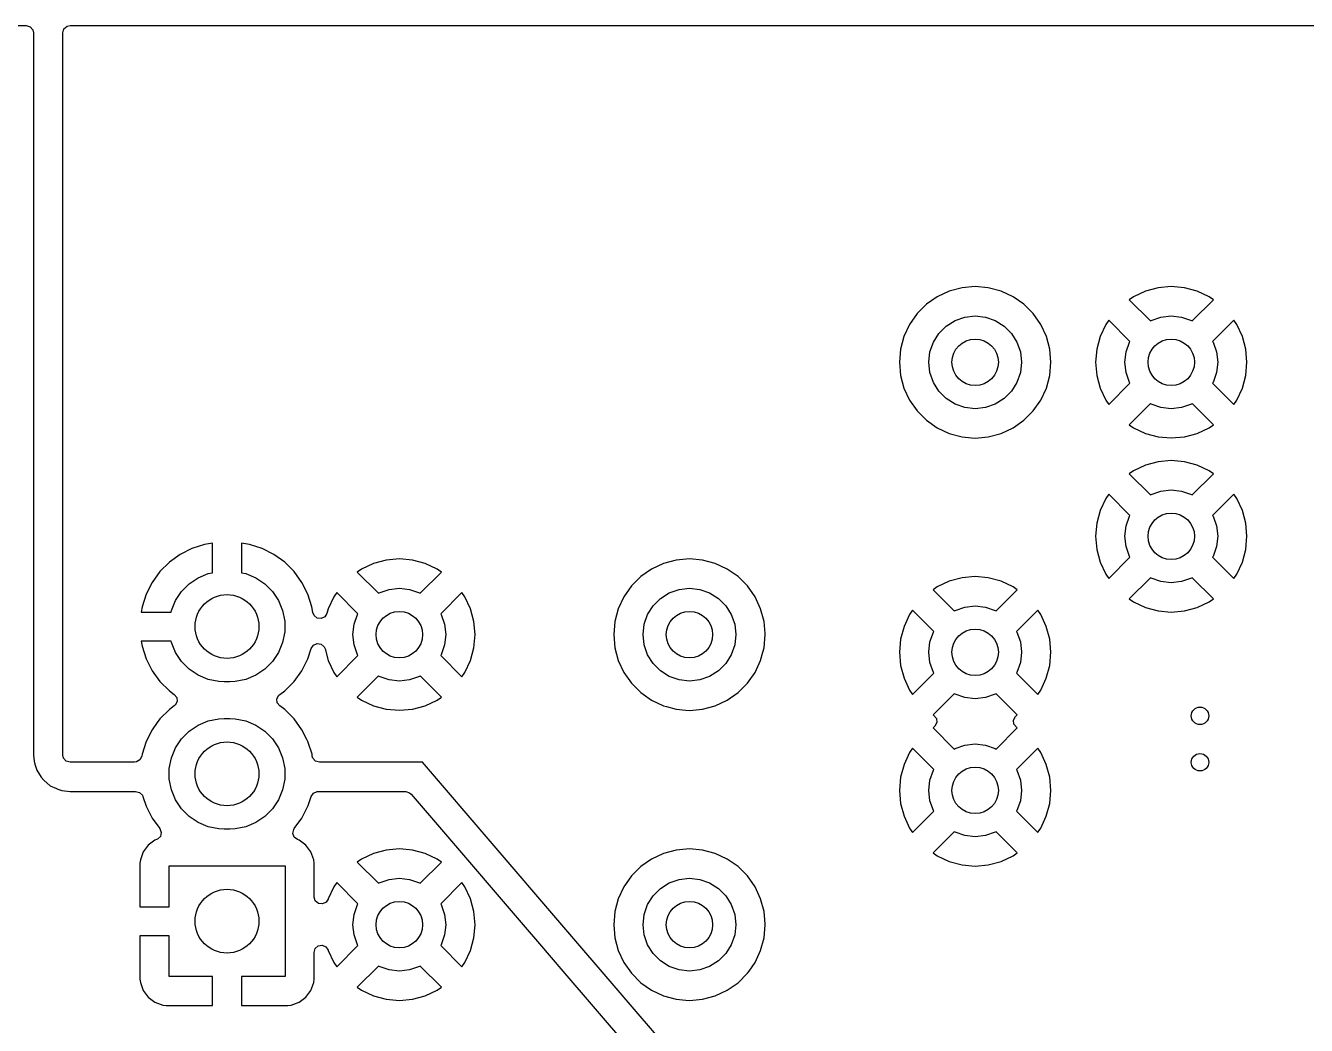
# Model space of a CAD drawing. Extents: x 2.85 to 10.26, y -4.55 to -2.42.
# Drawn here: x 5.321 to 6.19, y -3.1 to -2.421 of the extents above; entities that cross this region are included whole.
import ezdxf

# ---------------------------------------------------------------- set-up
doc = ezdxf.new("R2010")
doc.units = 0
doc.header["$MEASUREMENT"] = 0
doc.layers.add('BLACK', color=7, linetype='CONTINUOUS')

msp = doc.modelspace()

# ---------------------------------------------------------------- linework, layer by layer
at = {"layer": 'BLACK', "linetype": 'CONTINUOUS'}
for p, q in [((3.84346, -2.42128), (5.32167, -2.42128)), ((5.32167, -2.42128), (5.32431, -2.42205)), ((5.32431, -2.42205), (5.32611, -2.42413)), ((5.32611, -2.42413), (5.32656, -2.42616)), ((5.34646, -2.42616), (5.34723, -2.42352)), ((5.34723, -2.42352), (5.34931, -2.42172)), ((5.34931, -2.42172), (5.35134, -2.42128)), ((5.35134, -2.42128), (10.04727, -2.42128)), ((5.32656, -2.42616), (5.32656, -2.6498)), ((5.34646, -2.6498), (5.34646, -2.42616)), ((5.96555, -2.59841), (5.95663, -2.59919)), ((5.97448, -2.59919), (5.96555, -2.59841)), ((5.96555, -2.59841), (5.96555, -2.59841)), ((6.09862, -2.59843), (6.0897, -2.59921)), ((6.10754, -2.59921), (6.09862, -2.59843)), ((6.09862, -2.59843), (6.09862, -2.59843)), ((5.93985, -2.60529), (5.93251, -2.61043)), ((5.94797, -2.60151), (5.93985, -2.60529)), ((5.93985, -2.60529), (5.93985, -2.60529)), ((5.95663, -2.59919), (5.94797, -2.60151)), ((5.94797, -2.60151), (5.94797, -2.60151)), ((5.95663, -2.59919), (5.95663, -2.59919)), ((5.98313, -2.60151), (5.97448, -2.59919)), ((5.97448, -2.59919), (5.97448, -2.59919)), ((5.97448, -2.59919), (5.97448, -2.59919)), ((5.97448, -2.59919), (5.97448, -2.59919)), ((5.97448, -2.59919), (5.97448, -2.59919)), ((5.99125, -2.60529), (5.98313, -2.60151)), ((5.98313, -2.60151), (5.98313, -2.60151)), ((5.99859, -2.61043), (5.99125, -2.60529)), ((5.99125, -2.60529), (5.99125, -2.60529)), ((6.07293, -2.60531), (6.07006, -2.60732)), ((6.08105, -2.60153), (6.07293, -2.60531)), ((6.07293, -2.60531), (6.07293, -2.60531)), ((6.0897, -2.59921), (6.08105, -2.60152)), ((6.08105, -2.60152), (6.08105, -2.60153)), ((6.0897, -2.59921), (6.0897, -2.59921)), ((6.11619, -2.60152), (6.10754, -2.59921)), ((6.10754, -2.59921), (6.10754, -2.59921)), ((6.11619, -2.60153), (6.11619, -2.60152)), ((6.12431, -2.60531), (6.11619, -2.60153)), ((6.12718, -2.60732), (6.12431, -2.60531)), ((5.93251, -2.61043), (5.92618, -2.61677)), ((6.00492, -2.61677), (5.99859, -2.61043)), ((6.07006, -2.60732), (6.07006, -2.60732)), ((6.07006, -2.60732), (6.08447, -2.62173)), ((6.11277, -2.62173), (6.12718, -2.60732)), ((5.92104, -2.62411), (5.91725, -2.63222)), ((5.92618, -2.61677), (5.92104, -2.62411)), ((5.92104, -2.62411), (5.92104, -2.62411)), ((5.94591, -2.62518), (5.95189, -2.62143)), ((5.95189, -2.62143), (5.95854, -2.6191)), ((5.95854, -2.6191), (5.96555, -2.61831)), ((5.96555, -2.61831), (5.97256, -2.6191)), ((5.97256, -2.6191), (5.97922, -2.62143)), ((5.97922, -2.62143), (5.98519, -2.62518)), ((6.01006, -2.62411), (6.00492, -2.61677)), ((6.00492, -2.61677), (6.00492, -2.61677)), ((6.01385, -2.63222), (6.01006, -2.62411)), ((6.05413, -2.62411), (6.05034, -2.63223)), ((6.05614, -2.62124), (6.05413, -2.62411)), ((6.05413, -2.62411), (6.05413, -2.62411)), ((6.07055, -2.63565), (6.05614, -2.62124)), ((6.05614, -2.62124), (6.05614, -2.62124)), ((6.08447, -2.62173), (6.08496, -2.62143)), ((6.08496, -2.62143), (6.09161, -2.6191)), ((6.09161, -2.6191), (6.09862, -2.61831)), ((6.09862, -2.61831), (6.10563, -2.6191)), ((6.10563, -2.6191), (6.11229, -2.62143)), ((6.11229, -2.62143), (6.11277, -2.62173)), ((6.1411, -2.62124), (6.12669, -2.63565)), ((6.14312, -2.62411), (6.1411, -2.62124)), ((6.1469, -2.63223), (6.14312, -2.62411)), ((6.14312, -2.62411), (6.14312, -2.62411)), ((5.91725, -2.63222), (5.91494, -2.64088)), ((5.91725, -2.63222), (5.91725, -2.63222)), ((5.93717, -2.63614), (5.94093, -2.63017)), ((5.94093, -2.63017), (5.94591, -2.62518)), ((5.98519, -2.62518), (5.99018, -2.63017)), ((5.99018, -2.63017), (5.99393, -2.63614)), ((6.01617, -2.64088), (6.01385, -2.63222)), ((6.05034, -2.63223), (6.04803, -2.64088)), ((6.05034, -2.63223), (6.05034, -2.63223)), ((6.14922, -2.64088), (6.1469, -2.63223)), ((6.1469, -2.63223), (6.1469, -2.63223)), ((5.91494, -2.64088), (5.91415, -2.6498)), ((5.91494, -2.64088), (5.91494, -2.64088)), ((5.93484, -2.64279), (5.93717, -2.63614)), ((5.99393, -2.63614), (5.99626, -2.64279)), ((6.01695, -2.6498), (6.01617, -2.64088)), ((6.04803, -2.64088), (6.04725, -2.6498)), ((6.04803, -2.64088), (6.04803, -2.64088)), ((6.06792, -2.64279), (6.07025, -2.63614)), ((6.07025, -2.63614), (6.07055, -2.63565)), ((6.12669, -2.63565), (6.127, -2.63614)), ((6.127, -2.63614), (6.12933, -2.64279)), ((6.15, -2.6498), (6.14922, -2.64088)), ((6.14922, -2.64088), (6.14922, -2.64088)), ((5.32656, -2.6498), (5.32656, -2.76791)), ((5.34646, -2.76791), (5.34646, -2.6498)), ((5.91415, -2.6498), (5.91494, -2.65873)), ((5.91415, -2.6498), (5.91415, -2.6498)), ((5.93406, -2.6498), (5.93484, -2.64279)), ((5.93484, -2.65681), (5.93406, -2.6498)), ((5.99626, -2.64279), (5.99705, -2.6498)), ((5.99705, -2.6498), (5.99626, -2.65681)), ((6.01617, -2.65873), (6.01695, -2.6498)), ((6.01695, -2.6498), (6.01695, -2.6498)), ((6.04725, -2.6498), (6.04803, -2.65872)), ((6.04725, -2.6498), (6.04725, -2.6498)), ((6.06713, -2.6498), (6.06792, -2.64279)), ((6.06792, -2.65681), (6.06713, -2.6498)), ((6.12933, -2.64279), (6.13012, -2.6498)), ((6.13012, -2.6498), (6.12933, -2.65681)), ((6.14922, -2.65872), (6.15, -2.6498)), ((6.15, -2.6498), (6.15, -2.6498)), ((6.15, -2.6498), (6.15, -2.6498)), ((5.91494, -2.65873), (5.91494, -2.65873)), ((5.91494, -2.65873), (5.91725, -2.66738)), ((5.93717, -2.66347), (5.93484, -2.65681)), ((5.99626, -2.65681), (5.99393, -2.66347)), ((6.01385, -2.66738), (6.01617, -2.65873)), ((6.04803, -2.65872), (6.04803, -2.65872)), ((6.04803, -2.65872), (6.05034, -2.66737)), ((6.07025, -2.66347), (6.06792, -2.65681)), ((6.12933, -2.65681), (6.127, -2.66347)), ((6.1469, -2.66737), (6.14922, -2.65872)), ((6.14922, -2.65872), (6.14922, -2.65872)), ((5.91725, -2.66738), (5.91725, -2.66738)), ((5.91725, -2.66738), (5.92104, -2.6755)), ((5.94093, -2.66944), (5.93717, -2.66347)), ((5.99393, -2.66347), (5.99018, -2.66944)), ((6.01006, -2.6755), (6.01385, -2.66738)), ((6.05034, -2.66737), (6.05034, -2.66738)), ((6.05034, -2.66738), (6.05413, -2.67549)), ((6.05614, -2.67837), (6.07055, -2.66396)), ((6.07055, -2.66396), (6.07025, -2.66347)), ((6.127, -2.66347), (6.12669, -2.66396)), ((6.12669, -2.66396), (6.1411, -2.67837)), ((6.14312, -2.67549), (6.1469, -2.66738)), ((6.1469, -2.66738), (6.1469, -2.66737)), ((5.92104, -2.6755), (5.92104, -2.6755)), ((5.92104, -2.6755), (5.92618, -2.68284)), ((5.94591, -2.67443), (5.94093, -2.66944)), ((5.95189, -2.67818), (5.94591, -2.67443)), ((5.98519, -2.67443), (5.97922, -2.67818)), ((5.99018, -2.66944), (5.98519, -2.67443)), ((6.00492, -2.68284), (6.01006, -2.6755)), ((6.05413, -2.67549), (6.05614, -2.67837)), ((6.1411, -2.67837), (6.14312, -2.67549)), ((5.92618, -2.68284), (5.93251, -2.68918)), ((5.95854, -2.68051), (5.95189, -2.67818)), ((5.96555, -2.6813), (5.95854, -2.68051)), ((5.97256, -2.68051), (5.96555, -2.6813)), ((5.97922, -2.67818), (5.97256, -2.68051)), ((5.99859, -2.68918), (6.00492, -2.68284)), ((6.08447, -2.67787), (6.07006, -2.69228)), ((6.08496, -2.67818), (6.08447, -2.67787)), ((6.09161, -2.68051), (6.08496, -2.67818)), ((6.09862, -2.6813), (6.09161, -2.68051)), ((6.10563, -2.68051), (6.09862, -2.6813)), ((6.11229, -2.67818), (6.10563, -2.68051)), ((6.11277, -2.67787), (6.11229, -2.67818)), ((6.12718, -2.69228), (6.11277, -2.67787)), ((5.93251, -2.68918), (5.93251, -2.68918)), ((5.93251, -2.68918), (5.93985, -2.69431)), ((5.99125, -2.69431), (5.99859, -2.68918)), ((6.07006, -2.69228), (6.07293, -2.6943)), ((6.12431, -2.6943), (6.12718, -2.69228)), ((5.93985, -2.69431), (5.94797, -2.6981)), ((5.94797, -2.6981), (5.95663, -2.70042)), ((5.95663, -2.70042), (5.963, -2.70098)), ((5.963, -2.70098), (5.96555, -2.7012)), ((5.96555, -2.7012), (5.96778, -2.701)), ((5.96555, -2.7012), (5.96555, -2.7012)), ((5.96555, -2.7012), (5.96555, -2.7012)), ((5.96778, -2.701), (5.97448, -2.70042)), ((5.97448, -2.70042), (5.98313, -2.6981)), ((5.98313, -2.6981), (5.99125, -2.69431)), ((6.07293, -2.6943), (6.07293, -2.6943)), ((6.07293, -2.6943), (6.08105, -2.69808)), ((6.08105, -2.69808), (6.08105, -2.69808)), ((6.08105, -2.69808), (6.0897, -2.7004)), ((6.0897, -2.7004), (6.0897, -2.7004)), ((6.0897, -2.7004), (6.09862, -2.70118)), ((6.09862, -2.70118), (6.10754, -2.7004)), ((6.09862, -2.70118), (6.09862, -2.70118)), ((6.10754, -2.7004), (6.11619, -2.69808)), ((6.10754, -2.7004), (6.10754, -2.7004)), ((6.11619, -2.69808), (6.12431, -2.6943)), ((6.11619, -2.69808), (6.11619, -2.69808)), ((6.08105, -2.71964), (6.07293, -2.72342)), ((6.0897, -2.71732), (6.08105, -2.71964)), ((6.08105, -2.71964), (6.08105, -2.71964)), ((6.09862, -2.71654), (6.0897, -2.71732)), ((6.0897, -2.71732), (6.0897, -2.71732)), ((6.10754, -2.71732), (6.09862, -2.71654)), ((6.09862, -2.71654), (6.09862, -2.71654)), ((6.11619, -2.71964), (6.10754, -2.71732)), ((6.10754, -2.71732), (6.10754, -2.71732)), ((6.12431, -2.72342), (6.11619, -2.71964)), ((6.11619, -2.71964), (6.11619, -2.71964)), ((6.07293, -2.72342), (6.07006, -2.72543)), ((6.07006, -2.72543), (6.07006, -2.72543)), ((6.07006, -2.72543), (6.08447, -2.73984)), ((6.07293, -2.72342), (6.07293, -2.72342)), ((6.11277, -2.73984), (6.12718, -2.72543)), ((6.12718, -2.72543), (6.12431, -2.72342)), ((6.08496, -2.73954), (6.09161, -2.73721)), ((6.09161, -2.73721), (6.09862, -2.73642)), ((6.09862, -2.73642), (6.10563, -2.73721)), ((6.10563, -2.73721), (6.11229, -2.73954)), ((6.05413, -2.74223), (6.05034, -2.75034)), ((6.05614, -2.73935), (6.05413, -2.74222)), ((6.05413, -2.74222), (6.05413, -2.74223)), ((6.07055, -2.75376), (6.05614, -2.73935)), ((6.05614, -2.73935), (6.05614, -2.73935)), ((6.08447, -2.73984), (6.08496, -2.73954)), ((6.11229, -2.73954), (6.11277, -2.73984)), ((6.1411, -2.73935), (6.12669, -2.75376)), ((6.14312, -2.74222), (6.1411, -2.73935)), ((6.14312, -2.74223), (6.14312, -2.74222)), ((6.1469, -2.75034), (6.14312, -2.74223)), ((6.05034, -2.75034), (6.04803, -2.75899)), ((6.05034, -2.75034), (6.05034, -2.75034)), ((6.06792, -2.7609), (6.07025, -2.75425)), ((6.07025, -2.75425), (6.07055, -2.75376)), ((6.12669, -2.75376), (6.127, -2.75425)), ((6.127, -2.75425), (6.12933, -2.7609)), ((6.14922, -2.75899), (6.1469, -2.75034)), ((6.1469, -2.75034), (6.1469, -2.75034)), ((6.04803, -2.75899), (6.04725, -2.76791)), ((6.04803, -2.75899), (6.04803, -2.75899)), ((6.06713, -2.76791), (6.06792, -2.7609)), ((6.12933, -2.7609), (6.13012, -2.76791)), ((6.15, -2.76791), (6.14922, -2.75899)), ((6.14922, -2.75899), (6.14922, -2.75899)), ((5.32656, -2.76791), (5.32656, -2.91638)), ((5.34646, -2.91638), (5.34646, -2.76791)), ((6.04725, -2.76791), (6.04803, -2.77683)), ((6.04725, -2.76791), (6.04725, -2.76791)), ((6.06792, -2.77492), (6.06713, -2.76791)), ((6.13012, -2.76791), (6.12933, -2.77492)), ((6.14922, -2.77683), (6.15, -2.76791)), ((6.15, -2.76791), (6.15, -2.76791)), ((6.15, -2.76791), (6.15, -2.76791)), ((5.42603, -2.78022), (5.41875, -2.78552)), ((5.43405, -2.77614), (5.42603, -2.78022)), ((5.44261, -2.77336), (5.43405, -2.77614)), ((5.44803, -2.7725), (5.44261, -2.77336)), ((5.44803, -2.79267), (5.44803, -2.7725)), ((5.47313, -2.77336), (5.46772, -2.7725)), ((5.46772, -2.7725), (5.46772, -2.79267)), ((5.4817, -2.77614), (5.47313, -2.77336)), ((5.47313, -2.77336), (5.47313, -2.77336)), ((5.48972, -2.78022), (5.4817, -2.77614)), ((5.497, -2.78552), (5.48972, -2.78022)), ((6.04803, -2.77683), (6.04803, -2.77684)), ((6.04803, -2.77684), (6.05034, -2.78548)), ((6.07025, -2.78158), (6.06792, -2.77492)), ((6.12933, -2.77492), (6.127, -2.78158)), ((6.1469, -2.78548), (6.14922, -2.77684)), ((6.14922, -2.77684), (6.14922, -2.77683)), ((5.41875, -2.78552), (5.41239, -2.79188)), ((5.50336, -2.79188), (5.497, -2.78552)), ((5.55723, -2.78637), (5.54911, -2.79015)), ((5.56588, -2.78405), (5.55723, -2.78637)), ((5.55723, -2.78637), (5.55723, -2.78637)), ((5.5748, -2.78327), (5.56588, -2.78405)), ((5.56588, -2.78405), (5.56588, -2.78405)), ((5.58372, -2.78405), (5.5748, -2.78327)), ((5.5748, -2.78327), (5.5748, -2.78327)), ((5.59237, -2.78637), (5.58372, -2.78405)), ((5.58372, -2.78405), (5.58372, -2.78405)), ((5.59238, -2.78637), (5.59237, -2.78637)), ((5.60049, -2.79015), (5.59238, -2.78637)), ((5.75407, -2.78635), (5.74596, -2.79014)), ((5.75408, -2.78635), (5.75407, -2.78635)), ((5.76273, -2.78403), (5.75408, -2.78635)), ((5.77165, -2.78325), (5.76273, -2.78403)), ((5.76273, -2.78403), (5.76273, -2.78403)), ((5.78058, -2.78403), (5.77165, -2.78325)), ((5.77165, -2.78325), (5.77165, -2.78325)), ((5.78923, -2.78635), (5.78058, -2.78403)), ((5.78058, -2.78403), (5.78058, -2.78403)), ((5.78058, -2.78403), (5.78058, -2.78403)), ((5.78058, -2.78403), (5.78058, -2.78403)), ((5.78058, -2.78403), (5.78058, -2.78403)), ((5.79735, -2.79014), (5.78923, -2.78635)), ((5.78923, -2.78635), (5.78923, -2.78635)), ((6.05034, -2.78548), (6.05034, -2.78549)), ((6.05034, -2.78549), (6.05413, -2.7936)), ((6.05614, -2.79648), (6.07055, -2.78207)), ((6.07055, -2.78207), (6.07025, -2.78158)), ((6.127, -2.78158), (6.12669, -2.78207)), ((6.12669, -2.78207), (6.1411, -2.79648)), ((6.14312, -2.7936), (6.1469, -2.78549)), ((6.1469, -2.78549), (6.1469, -2.78548)), ((5.41239, -2.79188), (5.40709, -2.79916)), ((5.43221, -2.80015), (5.43833, -2.79606)), ((5.43833, -2.79606), (5.44512, -2.79325)), ((5.44512, -2.79325), (5.44803, -2.79267)), ((5.46772, -2.79267), (5.47063, -2.79325)), ((5.47063, -2.79325), (5.47742, -2.79606)), ((5.47742, -2.79606), (5.48353, -2.80015)), ((5.50865, -2.79916), (5.50336, -2.79188)), ((5.54911, -2.79015), (5.54624, -2.79216)), ((5.54624, -2.79216), (5.54624, -2.79216)), ((5.54624, -2.79216), (5.56065, -2.80657)), ((5.54911, -2.79015), (5.54911, -2.79015)), ((5.58896, -2.80657), (5.60337, -2.79216)), ((5.60337, -2.79216), (5.60049, -2.79015)), ((5.73862, -2.79527), (5.73228, -2.80161)), ((5.74596, -2.79014), (5.73862, -2.79527)), ((5.74596, -2.79014), (5.74596, -2.79014)), ((5.80469, -2.79527), (5.79735, -2.79014)), ((5.79735, -2.79014), (5.79735, -2.79014)), ((5.81103, -2.80161), (5.80469, -2.79527)), ((5.94798, -2.79838), (5.93986, -2.80216)), ((5.95663, -2.79606), (5.94798, -2.79838)), ((5.94798, -2.79838), (5.94798, -2.79838)), ((5.96555, -2.79528), (5.95663, -2.79606)), ((5.95663, -2.79606), (5.95663, -2.79606)), ((5.97447, -2.79606), (5.96555, -2.79528)), ((5.96555, -2.79528), (5.96555, -2.79528)), ((5.98312, -2.79838), (5.97447, -2.79606)), ((5.97447, -2.79606), (5.97447, -2.79606)), ((5.99124, -2.80216), (5.98312, -2.79838)), ((5.98312, -2.79838), (5.98312, -2.79838)), ((6.05413, -2.7936), (6.05614, -2.79648)), ((6.08447, -2.79598), (6.07006, -2.81039)), ((6.08496, -2.79629), (6.08447, -2.79598)), ((6.09161, -2.79862), (6.08496, -2.79629)), ((6.11229, -2.79629), (6.10563, -2.79862)), ((6.11277, -2.79598), (6.11229, -2.79629)), ((6.12718, -2.81039), (6.11277, -2.79598)), ((6.1411, -2.79648), (6.14312, -2.7936)), ((5.40301, -2.80718), (5.40023, -2.81574)), ((5.40709, -2.79916), (5.40301, -2.80718)), ((5.42293, -2.81146), (5.42702, -2.80534)), ((5.42702, -2.80534), (5.43221, -2.80015)), ((5.48353, -2.80015), (5.48873, -2.80534)), ((5.48873, -2.80534), (5.49282, -2.81146)), ((5.51274, -2.80718), (5.50865, -2.79916)), ((5.51552, -2.81574), (5.51274, -2.80718)), ((5.53232, -2.80608), (5.53031, -2.80896)), ((5.54673, -2.82049), (5.53232, -2.80608)), ((5.53232, -2.80608), (5.53232, -2.80608)), ((5.56065, -2.80657), (5.56114, -2.80627)), ((5.56114, -2.80627), (5.56779, -2.80394)), ((5.56779, -2.80394), (5.5748, -2.80315)), ((5.5748, -2.80315), (5.58181, -2.80394)), ((5.58181, -2.80394), (5.58847, -2.80627)), ((5.58847, -2.80627), (5.58896, -2.80657)), ((5.61728, -2.80608), (5.60287, -2.82049)), ((5.6193, -2.80896), (5.61728, -2.80608)), ((5.73228, -2.80161), (5.72714, -2.80895)), ((5.75202, -2.81002), (5.75799, -2.80627)), ((5.75799, -2.80627), (5.76464, -2.80394)), ((5.76464, -2.80394), (5.77165, -2.80315)), ((5.77165, -2.80315), (5.77866, -2.80394)), ((5.77866, -2.80394), (5.78532, -2.80627)), ((5.78532, -2.80627), (5.79129, -2.81002)), ((5.81616, -2.80895), (5.81103, -2.80161)), ((5.81103, -2.80161), (5.81103, -2.80161)), ((5.93986, -2.80216), (5.93699, -2.80417)), ((5.93699, -2.80417), (5.93699, -2.80417)), ((5.93699, -2.80417), (5.9514, -2.81858)), ((5.93986, -2.80216), (5.93986, -2.80216)), ((5.9797, -2.81858), (5.99411, -2.80417)), ((5.99411, -2.80417), (5.99124, -2.80216)), ((6.09862, -2.79941), (6.09161, -2.79862)), ((6.10563, -2.79862), (6.09862, -2.79941)), ((5.40023, -2.81574), (5.39966, -2.81929)), ((5.42012, -2.81825), (5.42293, -2.81146)), ((5.49282, -2.81146), (5.49563, -2.81825)), ((5.51615, -2.81971), (5.51552, -2.81574)), ((5.51552, -2.81574), (5.51552, -2.81574)), ((5.53031, -2.80896), (5.52652, -2.81707)), ((5.53031, -2.80896), (5.53031, -2.80896)), ((5.62308, -2.81707), (5.6193, -2.80896)), ((5.6193, -2.80896), (5.6193, -2.80896)), ((5.72714, -2.80895), (5.72336, -2.81707)), ((5.72714, -2.80895), (5.72714, -2.80895)), ((5.74328, -2.82098), (5.74703, -2.81501)), ((5.74703, -2.81501), (5.75202, -2.81002)), ((5.79129, -2.81002), (5.79628, -2.81501)), ((5.79628, -2.81501), (5.80003, -2.82098)), ((5.81995, -2.81707), (5.81616, -2.80895)), ((5.95854, -2.81595), (5.96555, -2.81516)), ((5.96555, -2.81516), (5.97256, -2.81595)), ((6.07006, -2.81039), (6.07293, -2.81241)), ((6.07293, -2.81241), (6.07293, -2.81241)), ((6.07293, -2.81241), (6.08105, -2.81619)), ((6.11619, -2.81619), (6.12431, -2.81241)), ((6.12431, -2.81241), (6.12718, -2.81039)), ((5.39966, -2.81929), (5.41991, -2.81929)), ((5.41991, -2.81929), (5.42012, -2.81825)), ((5.49563, -2.81825), (5.49706, -2.82546)), ((5.51693, -2.82168), (5.51615, -2.81971)), ((5.51905, -2.82343), (5.51693, -2.82168)), ((5.52178, -2.82376), (5.51905, -2.82343)), ((5.52425, -2.82255), (5.52178, -2.82376)), ((5.52569, -2.82021), (5.52425, -2.82255)), ((5.52652, -2.81707), (5.52569, -2.82021)), ((5.52652, -2.81707), (5.52652, -2.81707)), ((5.5441, -2.82764), (5.54643, -2.82098)), ((5.54643, -2.82098), (5.54673, -2.82049)), ((5.60287, -2.82049), (5.60318, -2.82098)), ((5.60318, -2.82098), (5.60551, -2.82764)), ((5.6254, -2.82572), (5.62308, -2.81707)), ((5.62308, -2.81707), (5.62308, -2.81707)), ((5.72336, -2.81707), (5.72104, -2.82572)), ((5.72336, -2.81707), (5.72336, -2.81707)), ((5.74095, -2.82764), (5.74328, -2.82098)), ((5.80003, -2.82098), (5.80236, -2.82764)), ((5.82227, -2.82572), (5.81995, -2.81707)), ((5.92106, -2.82097), (5.91727, -2.82908)), ((5.92307, -2.81809), (5.92106, -2.82097)), ((5.92106, -2.82097), (5.92106, -2.82097)), ((5.93748, -2.8325), (5.92307, -2.81809)), ((5.92307, -2.81809), (5.92307, -2.81809)), ((5.9514, -2.81858), (5.95189, -2.81828)), ((5.95189, -2.81828), (5.95854, -2.81595)), ((5.97256, -2.81595), (5.97922, -2.81828)), ((5.97922, -2.81828), (5.9797, -2.81858)), ((6.00803, -2.81809), (5.99362, -2.8325)), ((6.01004, -2.82097), (6.00803, -2.81809)), ((6.01383, -2.82908), (6.01004, -2.82097)), ((6.01004, -2.82097), (6.01004, -2.82097)), ((6.08105, -2.81619), (6.08105, -2.81619)), ((6.08105, -2.81619), (6.0897, -2.81851)), ((6.0897, -2.81851), (6.0897, -2.81851)), ((6.0897, -2.81851), (6.09862, -2.81929)), ((6.09862, -2.81929), (6.10754, -2.81851)), ((6.09862, -2.81929), (6.09862, -2.81929)), ((6.10754, -2.81851), (6.11619, -2.81619)), ((6.10754, -2.81851), (6.10754, -2.81851)), ((6.11619, -2.81619), (6.11619, -2.81619)), ((5.49706, -2.83281), (5.49563, -2.84002)), ((5.49706, -2.82546), (5.49706, -2.83281)), ((5.54331, -2.83465), (5.5441, -2.82764)), ((5.60551, -2.82764), (5.6063, -2.83465)), ((5.62618, -2.83465), (5.6254, -2.82572)), ((5.6254, -2.82572), (5.6254, -2.82572)), ((5.72104, -2.82572), (5.72026, -2.83465)), ((5.72104, -2.82572), (5.72104, -2.82572)), ((5.74016, -2.83465), (5.74095, -2.82764)), ((5.80236, -2.82764), (5.80315, -2.83465)), ((5.82275, -2.83118), (5.82227, -2.82572)), ((5.82298, -2.83385), (5.82275, -2.83118)), ((5.91727, -2.82908), (5.91496, -2.83773)), ((5.91727, -2.82908), (5.91727, -2.82908)), ((5.93484, -2.83964), (5.93717, -2.83299)), ((5.93717, -2.83299), (5.93748, -2.8325)), ((5.99362, -2.8325), (5.99393, -2.83299)), ((5.99393, -2.83299), (5.99626, -2.83964)), ((6.01615, -2.83773), (6.01383, -2.82908)), ((6.01383, -2.82908), (6.01383, -2.82908)), ((5.41991, -2.83898), (5.39966, -2.83898)), ((5.39966, -2.83898), (5.40023, -2.84252)), ((5.42012, -2.84002), (5.41991, -2.83898)), ((5.42293, -2.84681), (5.42012, -2.84002)), ((5.49563, -2.84002), (5.49282, -2.84681)), ((5.51504, -2.84402), (5.51659, -2.84175)), ((5.51659, -2.84175), (5.51912, -2.84068)), ((5.51912, -2.84068), (5.52183, -2.84115)), ((5.52183, -2.84115), (5.52386, -2.84301)), ((5.5441, -2.84165), (5.54331, -2.83465)), ((5.54643, -2.84831), (5.5441, -2.84165)), ((5.60551, -2.84165), (5.60318, -2.84831)), ((5.6063, -2.83465), (5.60551, -2.84165)), ((5.6254, -2.84357), (5.62618, -2.83465)), ((5.62618, -2.83465), (5.62618, -2.83465)), ((5.62618, -2.83465), (5.62618, -2.83465)), ((5.72026, -2.83465), (5.72104, -2.84357)), ((5.72026, -2.83465), (5.72026, -2.83465)), ((5.74095, -2.84165), (5.74016, -2.83465)), ((5.74328, -2.84831), (5.74095, -2.84165)), ((5.80236, -2.84165), (5.80003, -2.84831)), ((5.80315, -2.83465), (5.80236, -2.84165)), ((5.82227, -2.84357), (5.82305, -2.83465)), ((5.82305, -2.83465), (5.82298, -2.83385)), ((5.91496, -2.83773), (5.91417, -2.84665)), ((5.91496, -2.83773), (5.91496, -2.83773)), ((5.93406, -2.84665), (5.93484, -2.83964)), ((5.99626, -2.83964), (5.99705, -2.84665)), ((6.01693, -2.84665), (6.01615, -2.83773)), ((6.01615, -2.83773), (6.01615, -2.83773)), ((5.40023, -2.84252), (5.40301, -2.85109)), ((5.42702, -2.85292), (5.42293, -2.84681)), ((5.49282, -2.84681), (5.48873, -2.85292)), ((5.51274, -2.85109), (5.51504, -2.84402)), ((5.52386, -2.84301), (5.52439, -2.84426)), ((5.52439, -2.84426), (5.52652, -2.85222)), ((5.53232, -2.86321), (5.54673, -2.8488)), ((5.54673, -2.8488), (5.54643, -2.84831)), ((5.60318, -2.84831), (5.60287, -2.8488)), ((5.60287, -2.8488), (5.61728, -2.86321)), ((5.62308, -2.85222), (5.6254, -2.84357)), ((5.6254, -2.84357), (5.6254, -2.84357)), ((5.72104, -2.84357), (5.72104, -2.84357)), ((5.72104, -2.84357), (5.72336, -2.85222)), ((5.74703, -2.85428), (5.74328, -2.84831)), ((5.80003, -2.84831), (5.79628, -2.85428)), ((5.81995, -2.85222), (5.82144, -2.84665)), ((5.82144, -2.84665), (5.82227, -2.84357)), ((5.91417, -2.84665), (5.91496, -2.85557)), ((5.91417, -2.84665), (5.91417, -2.84665)), ((5.93484, -2.85366), (5.93406, -2.84665)), ((5.99705, -2.84665), (5.99626, -2.85366)), ((6.01615, -2.85557), (6.01693, -2.84665)), ((6.01693, -2.84665), (6.01693, -2.84665)), ((5.40301, -2.85109), (5.40709, -2.85911)), ((5.40709, -2.85911), (5.41239, -2.86639)), ((5.43221, -2.85812), (5.42702, -2.85292)), ((5.43833, -2.86221), (5.43221, -2.85812)), ((5.48353, -2.85812), (5.47742, -2.86221)), ((5.48873, -2.85292), (5.48353, -2.85812)), ((5.50336, -2.86639), (5.50865, -2.85911)), ((5.50865, -2.85911), (5.51274, -2.85109)), ((5.52652, -2.85222), (5.52652, -2.85222)), ((5.52652, -2.85222), (5.53031, -2.86033)), ((5.6193, -2.86033), (5.62308, -2.85222)), ((5.62308, -2.85222), (5.62308, -2.85222)), ((5.72336, -2.85222), (5.72336, -2.85222)), ((5.72336, -2.85222), (5.72714, -2.86034)), ((5.75202, -2.85927), (5.74703, -2.85428)), ((5.75799, -2.86302), (5.75202, -2.85927)), ((5.79129, -2.85927), (5.78532, -2.86302)), ((5.79628, -2.85428), (5.79129, -2.85927)), ((5.81616, -2.86034), (5.81995, -2.85222)), ((5.91496, -2.85557), (5.91496, -2.85558)), ((5.91496, -2.85558), (5.91727, -2.86423)), ((5.93717, -2.86032), (5.93484, -2.85366)), ((5.99626, -2.85366), (5.99393, -2.86032)), ((6.01383, -2.86423), (6.01615, -2.85558)), ((6.01615, -2.85558), (6.01615, -2.85557)), ((5.41239, -2.86639), (5.41875, -2.87275)), ((5.44512, -2.86502), (5.43833, -2.86221)), ((5.45233, -2.86645), (5.44512, -2.86502)), ((5.456, -2.86663), (5.45233, -2.86645)), ((5.45974, -2.86663), (5.456, -2.86663)), ((5.46342, -2.86645), (5.45974, -2.86663)), ((5.47063, -2.86502), (5.46342, -2.86645)), ((5.47742, -2.86221), (5.47063, -2.86502)), ((5.497, -2.87275), (5.50336, -2.86639)), ((5.53031, -2.86033), (5.53232, -2.86321)), ((5.56065, -2.86272), (5.54624, -2.87713)), ((5.56114, -2.86302), (5.56065, -2.86272)), ((5.56779, -2.86535), (5.56114, -2.86302)), ((5.5748, -2.86614), (5.56779, -2.86535)), ((5.58181, -2.86535), (5.5748, -2.86614)), ((5.58847, -2.86302), (5.58181, -2.86535)), ((5.58896, -2.86272), (5.58847, -2.86302)), ((5.60337, -2.87713), (5.58896, -2.86272)), ((5.61728, -2.86321), (5.6193, -2.86033)), ((5.72714, -2.86034), (5.72714, -2.86034)), ((5.72714, -2.86034), (5.73228, -2.86768)), ((5.73228, -2.86768), (5.73862, -2.87402)), ((5.76464, -2.86535), (5.75799, -2.86302)), ((5.77165, -2.86614), (5.76464, -2.86535)), ((5.77866, -2.86535), (5.77165, -2.86614)), ((5.78532, -2.86302), (5.77866, -2.86535)), ((5.80469, -2.87402), (5.81103, -2.86768)), ((5.81103, -2.86768), (5.81616, -2.86034)), ((5.91727, -2.86423), (5.91727, -2.86423)), ((5.91727, -2.86423), (5.92106, -2.87234)), ((5.92307, -2.87522), (5.93748, -2.86081)), ((5.93748, -2.86081), (5.93717, -2.86032)), ((5.99393, -2.86032), (5.99362, -2.86081)), ((5.99362, -2.86081), (6.00803, -2.87522)), ((6.01004, -2.87234), (6.01383, -2.86423)), ((6.01383, -2.86423), (6.01383, -2.86423)), ((5.41875, -2.87275), (5.41875, -2.87275)), ((5.41875, -2.87275), (5.42208, -2.87517)), ((5.42208, -2.87517), (5.42376, -2.87735)), ((5.49175, -2.87815), (5.49304, -2.87572)), ((5.49304, -2.87572), (5.49367, -2.87517)), ((5.49367, -2.87517), (5.497, -2.87275)), ((5.73862, -2.87402), (5.73862, -2.87402)), ((5.73862, -2.87402), (5.74596, -2.87916)), ((5.79735, -2.87916), (5.80469, -2.87402)), ((5.92106, -2.87234), (5.92307, -2.87522)), ((5.9514, -2.87472), (5.93699, -2.88913)), ((5.95189, -2.87503), (5.9514, -2.87472)), ((5.95854, -2.87736), (5.95189, -2.87503)), ((5.97922, -2.87503), (5.97256, -2.87736)), ((5.9797, -2.87472), (5.97922, -2.87503)), ((5.99411, -2.88913), (5.9797, -2.87472)), ((6.00803, -2.87522), (6.01004, -2.87234)), ((5.42208, -2.88307), (5.41874, -2.8855)), ((5.42271, -2.88252), (5.42208, -2.88307)), ((5.424, -2.88009), (5.42271, -2.88252)), ((5.42376, -2.87735), (5.424, -2.88009)), ((5.49199, -2.88089), (5.49175, -2.87815)), ((5.49367, -2.88307), (5.49199, -2.88089)), ((5.49701, -2.8855), (5.49367, -2.88307)), ((5.54624, -2.87713), (5.54911, -2.87914)), ((5.54911, -2.87914), (5.54911, -2.87914)), ((5.54911, -2.87914), (5.55723, -2.88292)), ((5.55723, -2.88292), (5.55723, -2.88292)), ((5.55723, -2.88292), (5.56588, -2.88524)), ((5.56588, -2.88524), (5.56588, -2.88524)), ((5.56588, -2.88524), (5.5748, -2.88602)), ((5.5748, -2.88602), (5.58372, -2.88524)), ((5.58372, -2.88524), (5.59237, -2.88292)), ((5.58372, -2.88524), (5.58372, -2.88524)), ((5.59237, -2.88292), (5.59238, -2.88292)), ((5.59238, -2.88292), (5.60049, -2.87914)), ((5.60049, -2.87914), (5.60337, -2.87713)), ((5.74596, -2.87916), (5.75407, -2.88294)), ((5.75407, -2.88294), (5.75408, -2.88294)), ((5.75408, -2.88294), (5.75408, -2.88294)), ((5.75408, -2.88294), (5.75616, -2.8835)), ((5.75616, -2.8835), (5.76273, -2.88526)), ((5.76273, -2.88526), (5.7691, -2.88582)), ((5.77388, -2.88585), (5.78058, -2.88526)), ((5.78058, -2.88526), (5.78923, -2.88294)), ((5.78923, -2.88294), (5.79735, -2.87916)), ((5.96555, -2.87815), (5.95854, -2.87736)), ((5.97256, -2.87736), (5.96555, -2.87815)), ((5.41237, -2.89187), (5.41054, -2.89439)), ((5.41874, -2.8855), (5.41237, -2.89187)), ((5.41237, -2.89187), (5.41237, -2.89187)), ((5.41237, -2.89187), (5.41237, -2.89187)), ((5.41874, -2.8855), (5.41874, -2.8855)), ((5.43833, -2.89606), (5.44512, -2.89325)), ((5.44512, -2.89325), (5.45233, -2.89181)), ((5.45233, -2.89181), (5.456, -2.89163)), ((5.456, -2.89163), (5.45974, -2.89163)), ((5.45974, -2.89163), (5.46342, -2.89181)), ((5.46342, -2.89181), (5.47063, -2.89325)), ((5.47063, -2.89325), (5.47742, -2.89606)), ((5.50338, -2.89187), (5.49701, -2.8855)), ((5.50867, -2.89915), (5.50338, -2.89187)), ((5.5748, -2.88602), (5.5748, -2.88602)), ((5.7691, -2.88582), (5.77165, -2.88604)), ((5.77165, -2.88604), (5.77388, -2.88585)), ((5.77165, -2.88604), (5.77165, -2.88604)), ((5.77165, -2.88604), (5.77165, -2.88604)), ((5.93699, -2.88913), (5.93752, -2.8895)), ((5.93752, -2.8895), (5.93924, -2.89165)), ((5.93924, -2.89165), (5.93952, -2.89439)), ((5.99158, -2.89262), (5.99282, -2.89016)), ((5.99187, -2.89535), (5.99158, -2.89262)), ((5.99282, -2.89016), (5.99358, -2.8895)), ((5.99358, -2.8895), (5.99411, -2.88913)), ((5.40708, -2.89915), (5.40299, -2.90717)), ((5.41054, -2.89439), (5.40708, -2.89915)), ((5.42702, -2.90534), (5.43221, -2.90015)), ((5.43221, -2.90015), (5.43833, -2.89606)), ((5.47742, -2.89606), (5.48353, -2.90015)), ((5.48353, -2.90015), (5.48873, -2.90534)), ((5.51209, -2.90585), (5.50867, -2.89915)), ((5.93752, -2.8975), (5.93699, -2.89787)), ((5.93699, -2.89787), (5.93699, -2.89787)), ((5.93699, -2.89787), (5.9514, -2.91228)), ((5.93828, -2.89684), (5.93752, -2.8975)), ((5.93952, -2.89439), (5.93828, -2.89684)), ((5.9797, -2.91228), (5.99411, -2.89787)), ((5.99358, -2.8975), (5.99187, -2.89535)), ((5.99411, -2.89787), (5.99358, -2.8975)), ((5.40299, -2.90717), (5.40021, -2.91574)), ((5.42012, -2.91825), (5.42293, -2.91146)), ((5.42293, -2.91146), (5.42702, -2.90534)), ((5.48873, -2.90534), (5.49282, -2.91146)), ((5.49282, -2.91146), (5.49563, -2.91825)), ((5.51276, -2.90717), (5.51209, -2.90585)), ((5.51554, -2.91574), (5.51276, -2.90717)), ((5.95189, -2.91198), (5.95854, -2.90965)), ((5.95854, -2.90965), (5.96555, -2.90886)), ((5.96555, -2.90886), (5.97256, -2.90965)), ((5.97256, -2.90965), (5.97922, -2.91198)), ((5.32656, -2.91638), (5.32656, -2.91638)), ((5.32656, -2.91638), (5.32701, -2.92061)), ((5.3469, -2.91841), (5.34646, -2.91638)), ((5.3487, -2.92048), (5.3469, -2.91841)), ((5.39881, -2.91963), (5.39647, -2.92108)), ((5.39999, -2.91714), (5.39881, -2.91963)), ((5.40021, -2.91574), (5.39999, -2.91714)), ((5.41868, -2.92546), (5.42012, -2.91825)), ((5.49563, -2.91825), (5.49706, -2.92546)), ((5.51576, -2.91714), (5.51554, -2.91574)), ((5.51614, -2.91841), (5.51576, -2.91714)), ((5.51794, -2.92048), (5.51614, -2.91841)), ((5.92106, -2.91467), (5.91727, -2.92278)), ((5.92307, -2.91179), (5.92106, -2.91467)), ((5.92106, -2.91467), (5.92106, -2.91467)), ((5.93748, -2.9262), (5.92307, -2.91179)), ((5.92307, -2.91179), (5.92307, -2.91179)), ((5.9514, -2.91228), (5.95189, -2.91198)), ((5.97922, -2.91198), (5.9797, -2.91228)), ((6.00803, -2.91179), (5.99362, -2.9262)), ((6.01004, -2.91467), (6.00803, -2.91179)), ((6.01383, -2.92278), (6.01004, -2.91467)), ((6.01004, -2.91467), (6.01004, -2.91467)), ((5.32701, -2.92061), (5.32701, -2.92061)), ((5.32701, -2.92061), (5.32745, -2.92264)), ((5.32745, -2.92264), (5.32879, -2.92667)), ((5.32879, -2.92667), (5.32879, -2.92667)), ((5.32879, -2.92667), (5.33186, -2.93144)), ((5.35134, -2.92126), (5.3487, -2.92048)), ((5.39516, -2.92126), (5.35134, -2.92126)), ((5.39647, -2.92108), (5.39516, -2.92126)), ((5.41868, -2.93281), (5.41868, -2.92546)), ((5.49706, -2.92546), (5.49706, -2.93281)), ((5.52058, -2.92126), (5.51794, -2.92048)), ((5.59055, -2.92126), (5.52058, -2.92126)), ((5.68504, -3.0315), (5.59055, -2.92126)), ((5.59055, -2.92126), (5.59055, -2.92126)), ((5.91727, -2.92278), (5.91496, -2.93143)), ((5.91727, -2.92278), (5.91727, -2.92278)), ((5.93484, -2.93335), (5.93717, -2.92669)), ((5.93717, -2.92669), (5.93748, -2.9262)), ((5.99362, -2.9262), (5.99393, -2.92669)), ((5.99393, -2.92669), (5.99626, -2.93335)), ((6.01615, -2.93143), (6.01383, -2.92278)), ((6.01383, -2.92278), (6.01383, -2.92278)), ((5.33186, -2.93144), (5.33186, -2.93144)), ((5.33186, -2.93144), (5.33366, -2.93352)), ((5.33366, -2.93352), (5.33366, -2.93352)), ((5.33366, -2.93352), (5.33366, -2.93352)), ((5.33366, -2.93352), (5.33794, -2.93723)), ((5.33794, -2.93723), (5.33794, -2.93723)), ((5.33794, -2.93723), (5.33794, -2.93723)), ((5.33794, -2.93723), (5.34215, -2.93915)), ((5.42012, -2.94002), (5.41868, -2.93281)), ((5.49706, -2.93281), (5.49563, -2.94002)), ((5.91496, -2.93143), (5.91417, -2.94035)), ((5.91496, -2.93143), (5.91496, -2.93143)), ((5.93406, -2.94035), (5.93484, -2.93335)), ((5.99626, -2.93335), (5.99705, -2.94035)), ((6.01693, -2.94035), (6.01615, -2.93143)), ((6.01615, -2.93143), (6.01615, -2.93143)), ((5.34215, -2.93915), (5.34309, -2.93958)), ((5.34309, -2.93958), (5.34573, -2.94036)), ((5.34573, -2.94036), (5.34573, -2.94036)), ((5.34573, -2.94036), (5.35134, -2.94116)), ((5.35134, -2.94116), (5.35134, -2.94116)), ((5.35134, -2.94116), (5.39516, -2.94116)), ((5.39516, -2.94116), (5.39587, -2.94111)), ((5.39516, -2.94116), (5.39516, -2.94116)), ((5.39587, -2.94111), (5.39855, -2.94171)), ((5.39855, -2.94171), (5.40049, -2.94366)), ((5.40049, -2.94366), (5.40084, -2.94448)), ((5.40084, -2.94448), (5.40299, -2.95109)), ((5.42293, -2.94681), (5.42012, -2.94002)), ((5.49563, -2.94002), (5.49282, -2.94681)), ((5.51289, -2.95068), (5.51492, -2.94444)), ((5.51492, -2.94444), (5.51647, -2.94217)), ((5.51647, -2.94217), (5.51901, -2.9411)), ((5.51901, -2.9411), (5.52026, -2.94111)), ((5.52026, -2.94111), (5.52058, -2.94116)), ((5.52058, -2.94116), (5.57915, -2.94116)), ((5.57915, -2.94116), (5.58179, -2.94194)), ((5.58179, -2.94194), (5.58286, -2.94287)), ((5.58286, -2.94287), (5.60483, -2.9685)), ((5.91417, -2.94035), (5.91417, -2.94035)), ((5.91417, -2.94035), (5.91496, -2.94928)), ((5.93484, -2.94736), (5.93406, -2.94035)), ((5.99705, -2.94035), (5.99626, -2.94736)), ((6.01615, -2.94928), (6.01693, -2.94035)), ((6.01693, -2.94035), (6.01693, -2.94035)), ((5.40299, -2.95109), (5.40299, -2.95109)), ((5.40299, -2.95109), (5.40708, -2.95912)), ((5.42702, -2.95292), (5.42293, -2.94681)), ((5.43221, -2.95812), (5.42702, -2.95292)), ((5.48873, -2.95292), (5.48353, -2.95812)), ((5.49282, -2.94681), (5.48873, -2.95292)), ((5.50867, -2.95912), (5.51276, -2.95109)), ((5.51276, -2.95109), (5.51289, -2.95068)), ((5.91496, -2.94928), (5.91496, -2.94928)), ((5.91496, -2.94928), (5.91727, -2.95793)), ((5.92307, -2.96892), (5.93748, -2.95451)), ((5.93717, -2.95402), (5.93484, -2.94736)), ((5.93748, -2.95451), (5.93717, -2.95402)), ((5.99393, -2.95402), (5.99362, -2.95451)), ((5.99362, -2.95451), (6.00803, -2.96892)), ((5.99626, -2.94736), (5.99393, -2.95402)), ((6.01383, -2.95793), (6.01615, -2.94928)), ((6.01615, -2.94928), (6.01615, -2.94928)), ((5.40708, -2.95912), (5.41232, -2.96633)), ((5.43833, -2.96221), (5.43221, -2.95812)), ((5.44512, -2.96502), (5.43833, -2.96221)), ((5.47742, -2.96221), (5.47063, -2.96502)), ((5.48353, -2.95812), (5.47742, -2.96221)), ((5.50343, -2.96633), (5.50867, -2.95912)), ((5.91727, -2.95793), (5.91727, -2.95793)), ((5.91727, -2.95793), (5.92106, -2.96604)), ((6.01004, -2.96604), (6.01383, -2.95793)), ((6.01383, -2.95793), (6.01383, -2.95793)), ((5.41262, -2.9716), (5.41064, -2.97351)), ((5.41232, -2.96633), (5.41324, -2.96892)), ((5.41324, -2.96892), (5.41262, -2.9716)), ((5.45233, -2.96645), (5.44512, -2.96502)), ((5.456, -2.96663), (5.45233, -2.96645)), ((5.45974, -2.96663), (5.456, -2.96663)), ((5.46342, -2.96645), (5.45974, -2.96663)), ((5.47063, -2.96502), (5.46342, -2.96645)), ((5.50251, -2.96954), (5.5031, -2.96685)), ((5.50347, -2.97212), (5.50251, -2.96954)), ((5.5031, -2.96685), (5.50343, -2.96633)), ((5.50568, -2.97377), (5.50347, -2.97212)), ((5.60483, -2.9685), (5.65883, -3.0315)), ((5.92106, -2.96604), (5.92307, -2.96892)), ((5.9514, -2.96843), (5.93699, -2.98284)), ((5.95189, -2.96873), (5.9514, -2.96843)), ((5.95854, -2.97106), (5.95189, -2.96873)), ((5.96555, -2.97185), (5.95854, -2.97106)), ((5.97256, -2.97106), (5.96555, -2.97185)), ((5.97922, -2.96873), (5.97256, -2.97106)), ((5.9797, -2.96843), (5.97922, -2.96873)), ((5.99411, -2.98284), (5.9797, -2.96843)), ((6.00803, -2.96892), (6.00832, -2.9685)), ((6.00832, -2.9685), (6.01004, -2.96604)), ((5.40444, -2.97757), (5.40105, -2.9821)), ((5.40897, -2.97418), (5.40444, -2.97757)), ((5.40444, -2.97757), (5.40444, -2.97757)), ((5.41007, -2.97377), (5.40897, -2.97418)), ((5.40897, -2.97418), (5.40897, -2.97418)), ((5.41064, -2.97351), (5.41007, -2.97377)), ((5.50677, -2.97418), (5.50568, -2.97377)), ((5.50678, -2.97418), (5.50677, -2.97418)), ((5.51131, -2.97757), (5.50678, -2.97418)), ((5.5147, -2.9821), (5.51131, -2.97757)), ((5.51131, -2.97757), (5.51131, -2.97757)), ((5.56588, -2.9809), (5.55723, -2.98322)), ((5.5748, -2.98012), (5.56588, -2.9809)), ((5.56588, -2.9809), (5.56588, -2.9809)), ((5.58372, -2.9809), (5.5748, -2.98012)), ((5.5748, -2.98012), (5.5748, -2.98012)), ((5.59237, -2.98322), (5.58372, -2.9809)), ((5.58372, -2.9809), (5.58372, -2.9809)), ((5.76273, -2.98088), (5.75408, -2.9832)), ((5.77165, -2.9801), (5.76273, -2.98088)), ((5.76273, -2.98088), (5.76273, -2.98088)), ((5.78058, -2.98088), (5.77165, -2.9801)), ((5.77165, -2.9801), (5.77165, -2.9801)), ((5.78923, -2.9832), (5.78058, -2.98088)), ((5.78058, -2.98088), (5.78058, -2.98088)), ((5.78058, -2.98088), (5.78058, -2.98088)), ((5.78058, -2.98088), (5.78058, -2.98088)), ((5.78058, -2.98088), (5.78058, -2.98088)), ((5.39907, -2.98741), (5.39882, -2.98975)), ((5.40105, -2.9821), (5.39907, -2.98741)), ((5.39907, -2.98741), (5.39907, -2.98741)), ((5.40105, -2.9821), (5.40105, -2.9821)), ((5.51668, -2.98741), (5.5147, -2.9821)), ((5.5147, -2.9821), (5.5147, -2.9821)), ((5.51693, -2.98975), (5.51668, -2.98741)), ((5.51668, -2.98741), (5.51668, -2.98741)), ((5.54911, -2.987), (5.54624, -2.98901)), ((5.54624, -2.98901), (5.54624, -2.98901)), ((5.54624, -2.98901), (5.56065, -3.00342)), ((5.55723, -2.98322), (5.54911, -2.987)), ((5.54911, -2.987), (5.54911, -2.987)), ((5.55723, -2.98322), (5.55723, -2.98322)), ((5.58896, -3.00342), (5.60337, -2.98901)), ((5.59238, -2.98322), (5.59237, -2.98322)), ((5.60049, -2.987), (5.59238, -2.98322)), ((5.60337, -2.98901), (5.60049, -2.987)), ((5.74596, -2.98699), (5.73862, -2.99212)), ((5.75407, -2.9832), (5.74596, -2.98699)), ((5.74596, -2.98699), (5.74596, -2.98699)), ((5.75408, -2.9832), (5.75407, -2.9832)), ((5.79735, -2.98699), (5.78923, -2.9832)), ((5.78923, -2.9832), (5.78923, -2.9832)), ((5.80469, -2.99212), (5.79735, -2.98699)), ((5.79735, -2.98699), (5.79735, -2.98699)), ((5.93699, -2.98284), (5.93986, -2.98485)), ((5.93986, -2.98485), (5.93986, -2.98485)), ((5.93986, -2.98485), (5.94798, -2.98863)), ((5.94798, -2.98863), (5.94798, -2.98863)), ((5.94798, -2.98863), (5.95663, -2.99095)), ((5.97447, -2.99095), (5.98312, -2.98863)), ((5.98312, -2.98863), (5.99124, -2.98485)), ((5.98312, -2.98863), (5.98312, -2.98863)), ((5.99124, -2.98485), (5.99411, -2.98284)), ((5.39882, -2.98975), (5.39882, -3.01929)), ((5.4185, -3.01929), (5.4185, -2.99163)), ((5.4185, -2.99163), (5.49724, -2.99163)), ((5.49724, -2.99163), (5.49724, -3.06663)), ((5.51693, -3.01265), (5.51693, -2.98975)), ((5.51693, -2.98975), (5.51693, -2.98975)), ((5.73862, -2.99212), (5.73228, -2.99846)), ((5.81103, -2.99846), (5.80469, -2.99212)), ((5.95663, -2.99095), (5.95663, -2.99095)), ((5.95663, -2.99095), (5.96555, -2.99173)), ((5.96555, -2.99173), (5.97447, -2.99095)), ((5.96555, -2.99173), (5.96555, -2.99173)), ((5.97447, -2.99095), (5.97447, -2.99095)), ((5.53031, -3.00581), (5.52652, -3.01392)), ((5.53232, -3.00293), (5.53031, -3.00581)), ((5.53031, -3.00581), (5.53031, -3.00581)), ((5.54673, -3.01734), (5.53232, -3.00293)), ((5.53232, -3.00293), (5.53232, -3.00293)), ((5.56065, -3.00342), (5.56114, -3.00312)), ((5.56114, -3.00312), (5.56779, -3.00079)), ((5.56779, -3.00079), (5.5748, -3)), ((5.5748, -3), (5.58181, -3.00079)), ((5.58181, -3.00079), (5.58847, -3.00312)), ((5.58847, -3.00312), (5.58896, -3.00342)), ((5.61728, -3.00293), (5.60287, -3.01734)), ((5.6193, -3.00581), (5.61728, -3.00293)), ((5.62308, -3.01392), (5.6193, -3.00581)), ((5.6193, -3.00581), (5.6193, -3.00581)), ((5.72714, -3.0058), (5.72336, -3.01392)), ((5.73228, -2.99846), (5.72714, -3.0058)), ((5.72714, -3.0058), (5.72714, -3.0058)), ((5.74703, -3.01186), (5.75202, -3.00687)), ((5.75202, -3.00687), (5.75799, -3.00312)), ((5.75799, -3.00312), (5.76464, -3.00079)), ((5.76464, -3.00079), (5.77165, -3)), ((5.77165, -3), (5.77866, -3.00079)), ((5.77866, -3.00079), (5.78532, -3.00312)), ((5.78532, -3.00312), (5.79129, -3.00687)), ((5.79129, -3.00687), (5.79628, -3.01186)), ((5.81616, -3.0058), (5.81103, -2.99846)), ((5.81103, -2.99846), (5.81103, -2.99846)), ((5.81995, -3.01392), (5.81616, -3.0058)), ((5.51693, -3.01277), (5.51693, -3.01265)), ((5.51777, -3.01539), (5.51693, -3.01277)), ((5.51989, -3.01714), (5.51777, -3.01539)), ((5.52641, -3.01411), (5.52509, -3.01627)), ((5.52645, -3.01412), (5.52641, -3.01411)), ((5.52652, -3.01392), (5.52645, -3.01412)), ((5.6254, -3.02257), (5.62308, -3.01392)), ((5.62308, -3.01392), (5.62308, -3.01392)), ((5.72336, -3.01392), (5.72104, -3.02257)), ((5.72336, -3.01392), (5.72336, -3.01392)), ((5.74328, -3.01783), (5.74703, -3.01186)), ((5.79628, -3.01186), (5.80003, -3.01783)), ((5.82227, -3.02257), (5.81995, -3.01392)), ((5.39882, -3.01929), (5.4185, -3.01929)), ((5.52262, -3.01747), (5.51989, -3.01714)), ((5.52509, -3.01627), (5.52262, -3.01747)), ((5.5441, -3.02449), (5.54643, -3.01783)), ((5.54643, -3.01783), (5.54673, -3.01734)), ((5.60287, -3.01734), (5.60318, -3.01783)), ((5.60318, -3.01783), (5.60551, -3.02449)), ((5.62618, -3.0315), (5.6254, -3.02257)), ((5.6254, -3.02257), (5.6254, -3.02257)), ((5.72104, -3.02257), (5.72026, -3.0315)), ((5.72104, -3.02257), (5.72104, -3.02257)), ((5.74095, -3.02449), (5.74328, -3.01783)), ((5.80003, -3.01783), (5.80236, -3.02449)), ((5.82276, -3.02814), (5.82227, -3.02257)), ((5.54331, -3.0315), (5.5441, -3.02449)), ((5.5441, -3.0385), (5.54331, -3.0315)), ((5.60551, -3.02449), (5.6063, -3.0315)), ((5.6063, -3.0315), (5.60551, -3.0385)), ((5.6254, -3.04042), (5.62618, -3.0315)), ((5.62618, -3.0315), (5.62618, -3.0315)), ((5.65883, -3.0315), (5.66993, -3.04445)), ((5.82677, -3.19685), (5.68504, -3.0315)), ((5.72026, -3.0315), (5.72104, -3.04042)), ((5.72026, -3.0315), (5.72026, -3.0315)), ((5.74016, -3.0315), (5.74095, -3.02449)), ((5.74095, -3.0385), (5.74016, -3.0315)), ((5.80236, -3.02449), (5.80315, -3.0315)), ((5.80315, -3.0315), (5.80236, -3.0385)), ((5.82227, -3.04042), (5.82305, -3.0315)), ((5.82303, -3.03123), (5.82276, -3.02814)), ((5.82305, -3.0315), (5.82303, -3.03123)), ((5.39882, -3.03898), (5.39882, -3.06852)), ((5.4185, -3.03898), (5.39882, -3.03898)), ((5.4185, -3.06663), (5.4185, -3.03898)), ((5.54643, -3.04516), (5.5441, -3.0385)), ((5.60551, -3.0385), (5.60318, -3.04516)), ((5.62308, -3.04907), (5.6254, -3.04042)), ((5.6254, -3.04042), (5.6254, -3.04042)), ((5.72104, -3.04042), (5.72104, -3.04042)), ((5.72104, -3.04042), (5.72336, -3.04907)), ((5.74328, -3.04516), (5.74095, -3.0385)), ((5.80236, -3.0385), (5.80003, -3.04516)), ((5.81995, -3.04907), (5.82227, -3.04042)), ((5.51693, -3.05034), (5.5177, -3.0477)), ((5.51693, -3.06852), (5.51693, -3.05034)), ((5.5177, -3.0477), (5.51978, -3.0459)), ((5.51978, -3.0459), (5.52251, -3.04551)), ((5.52251, -3.04551), (5.52501, -3.04665)), ((5.52501, -3.04665), (5.52644, -3.04887)), ((5.52644, -3.04887), (5.52645, -3.04887)), ((5.52645, -3.04887), (5.52648, -3.04893)), ((5.52648, -3.04893), (5.5265, -3.04896)), ((5.5265, -3.04896), (5.52652, -3.04907)), ((5.52652, -3.04907), (5.52652, -3.04907)), ((5.52652, -3.04907), (5.53031, -3.05718)), ((5.53232, -3.06006), (5.54673, -3.04565)), ((5.54673, -3.04565), (5.54643, -3.04516)), ((5.60318, -3.04516), (5.60287, -3.04565)), ((5.60287, -3.04565), (5.61728, -3.06006)), ((5.6193, -3.05718), (5.62308, -3.04907)), ((5.62308, -3.04907), (5.62308, -3.04907)), ((5.66993, -3.04445), (5.68582, -3.06299)), ((5.72336, -3.04907), (5.72336, -3.04907)), ((5.72336, -3.04907), (5.72714, -3.05719)), ((5.74703, -3.05113), (5.74328, -3.04516)), ((5.80003, -3.04516), (5.79628, -3.05113)), ((5.81616, -3.05719), (5.81995, -3.04907)), ((5.53031, -3.05718), (5.53232, -3.06006)), ((5.61728, -3.06006), (5.6193, -3.05718)), ((5.72714, -3.05719), (5.72714, -3.05719)), ((5.72714, -3.05719), (5.73228, -3.06453)), ((5.75202, -3.05612), (5.74703, -3.05113)), ((5.75799, -3.05987), (5.75202, -3.05612)), ((5.79129, -3.05612), (5.78532, -3.05987)), ((5.79628, -3.05113), (5.79129, -3.05612)), ((5.8121, -3.06299), (5.81616, -3.05719)), ((5.44803, -3.06663), (5.4185, -3.06663)), ((5.44803, -3.08632), (5.44803, -3.06663)), ((5.49724, -3.06663), (5.46772, -3.06663)), ((5.46772, -3.06663), (5.46772, -3.08632)), ((5.56065, -3.05957), (5.54624, -3.07398)), ((5.56114, -3.05987), (5.56065, -3.05957)), ((5.56779, -3.0622), (5.56114, -3.05987)), ((5.5748, -3.06299), (5.56779, -3.0622)), ((5.58181, -3.0622), (5.5748, -3.06299)), ((5.58847, -3.05987), (5.58181, -3.0622)), ((5.58896, -3.05957), (5.58847, -3.05987)), ((5.60337, -3.07398), (5.58896, -3.05957)), ((5.68582, -3.06299), (5.72969, -3.11417)), ((5.73228, -3.06453), (5.73862, -3.07087)), ((5.76464, -3.0622), (5.75799, -3.05987)), ((5.77165, -3.06299), (5.76464, -3.0622)), ((5.77866, -3.0622), (5.77165, -3.06299)), ((5.78532, -3.05987), (5.77866, -3.0622)), ((5.80469, -3.07087), (5.81103, -3.06453)), ((5.81103, -3.06453), (5.8121, -3.06299)), ((5.39882, -3.06852), (5.39907, -3.07086)), ((5.39907, -3.07086), (5.39907, -3.07086)), ((5.39907, -3.07086), (5.40105, -3.07616)), ((5.40105, -3.07616), (5.40105, -3.07617)), ((5.40105, -3.07617), (5.40444, -3.0807)), ((5.51131, -3.0807), (5.5147, -3.07617)), ((5.5147, -3.07616), (5.51668, -3.07086)), ((5.5147, -3.07617), (5.5147, -3.07616)), ((5.51668, -3.07086), (5.51693, -3.06852)), ((5.51668, -3.07086), (5.51668, -3.07086)), ((5.51693, -3.06852), (5.51693, -3.06852)), ((5.54624, -3.07398), (5.54911, -3.07599)), ((5.54911, -3.07599), (5.54911, -3.07599)), ((5.54911, -3.07599), (5.55723, -3.07977)), ((5.59238, -3.07977), (5.60049, -3.07599)), ((5.60049, -3.07599), (5.60337, -3.07398)), ((5.73862, -3.07087), (5.73862, -3.07087)), ((5.73862, -3.07087), (5.74596, -3.07601)), ((5.74596, -3.07601), (5.75407, -3.07979)), ((5.78923, -3.07979), (5.79735, -3.07601)), ((5.79735, -3.07601), (5.80469, -3.07087)), ((5.40444, -3.0807), (5.40444, -3.0807)), ((5.40444, -3.0807), (5.40897, -3.08409)), ((5.40897, -3.08409), (5.40897, -3.08409)), ((5.40897, -3.08409), (5.41428, -3.08607)), ((5.50147, -3.08607), (5.50678, -3.08409)), ((5.50678, -3.08409), (5.51131, -3.0807)), ((5.50678, -3.08409), (5.50678, -3.08409)), ((5.51131, -3.0807), (5.51131, -3.0807)), ((5.55723, -3.07977), (5.55723, -3.07977)), ((5.55723, -3.07977), (5.56588, -3.08209)), ((5.56588, -3.08209), (5.56588, -3.08209)), ((5.56588, -3.08209), (5.5748, -3.08287)), ((5.5748, -3.08287), (5.58372, -3.08209)), ((5.5748, -3.08287), (5.5748, -3.08287)), ((5.58372, -3.08209), (5.59237, -3.07977)), ((5.58372, -3.08209), (5.58372, -3.08209)), ((5.59237, -3.07977), (5.59238, -3.07977)), ((5.75407, -3.07979), (5.76273, -3.08211)), ((5.76273, -3.08211), (5.7691, -3.08267)), ((5.7691, -3.08267), (5.77165, -3.08289)), ((5.77165, -3.08289), (5.77388, -3.0827)), ((5.77165, -3.08289), (5.77165, -3.08289)), ((5.77165, -3.08289), (5.77165, -3.08289)), ((5.77388, -3.0827), (5.78058, -3.08211)), ((5.78058, -3.08211), (5.78923, -3.07979)), ((5.41428, -3.08607), (5.41428, -3.08607)), ((5.41428, -3.08607), (5.41662, -3.08632)), ((5.41662, -3.08632), (5.41662, -3.08632)), ((5.41662, -3.08632), (5.44803, -3.08632)), ((5.46772, -3.08632), (5.49913, -3.08632)), ((5.49913, -3.08632), (5.50147, -3.08607)), ((5.49913, -3.08632), (5.49913, -3.08632)), ((5.50147, -3.08607), (5.50147, -3.08607))]:
    msp.add_line(p, q, dxfattribs=at)
at = {"layer": 'BLACK'}
for centre, radius in [((5.96555, -2.6498), 0.01575), ((6.09862, -2.6498), 0.01575), ((6.09862, -2.76791), 0.01575), ((5.45787, -2.82913), 0.02165), ((5.5748, -2.83465), 0.01575), ((5.77165, -2.83465), 0.01575), ((5.96555, -2.84665), 0.01575), ((6.11811, -2.88976), 0.00591), ((5.45787, -2.92913), 0.02165), ((6.11811, -2.92126), 0.00591), ((5.96555, -2.94035), 0.01575), ((5.45787, -3.02913), 0.02165), ((5.5748, -3.0315), 0.01575), ((5.77165, -3.0315), 0.01575)]:
    msp.add_circle(centre, radius, dxfattribs=at)

doc.saveas('drawing.dxf')
